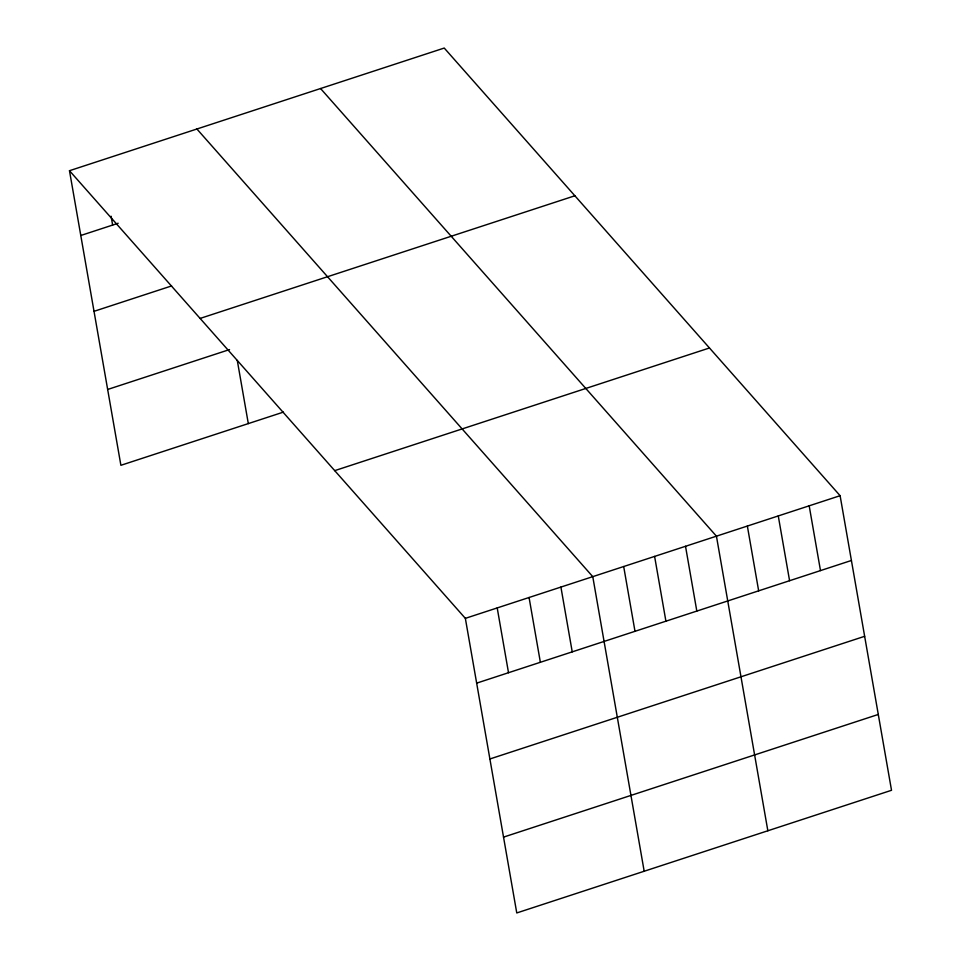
<?xml version="1.0" encoding="UTF-8"?>
<svg xmlns="http://www.w3.org/2000/svg" width="961" height="961" viewBox="0 0 961 961"><rect width="100%" height="100%" fill="white"/><g stroke="black" fill="none" stroke-linecap="round" stroke-linejoin="round"><path stroke-width="1.44" d="M69.48 170.71L444.234 48.05L840.106 495.696L891.52 790.29L516.766 912.95L465.352 618.355L69.48 170.71L120.894 465.304L283.447 412.101M80.784 235.493L118.179 223.252M94.022 311.328L171.575 285.946M200.116 318.427L574.87 195.78M107.656 389.469L229.535 349.576M334.716 470.638L709.47 347.978M465.352 618.355L840.106 495.696M476.656 683.139L851.41 560.479M489.894 758.974L864.648 636.314M503.54 837.115L878.282 714.455M320.566 88.532L716.438 536.178L767.851 830.772M196.897 129.002L592.769 576.648L644.182 871.243M809.186 505.822L820.49 570.594M778.266 515.937L789.582 580.72M747.358 526.051L758.661 590.835M685.517 546.292L696.821 611.076M654.609 556.419L665.913 621.19M623.689 566.534L634.993 631.317M560.912 587.075L572.227 651.858M529.067 597.502L540.37 662.285M497.209 607.929L508.513 672.712M237.283 360.399L248.31 423.597M111.104 216.225L112.641 225.066"/></g></svg>
